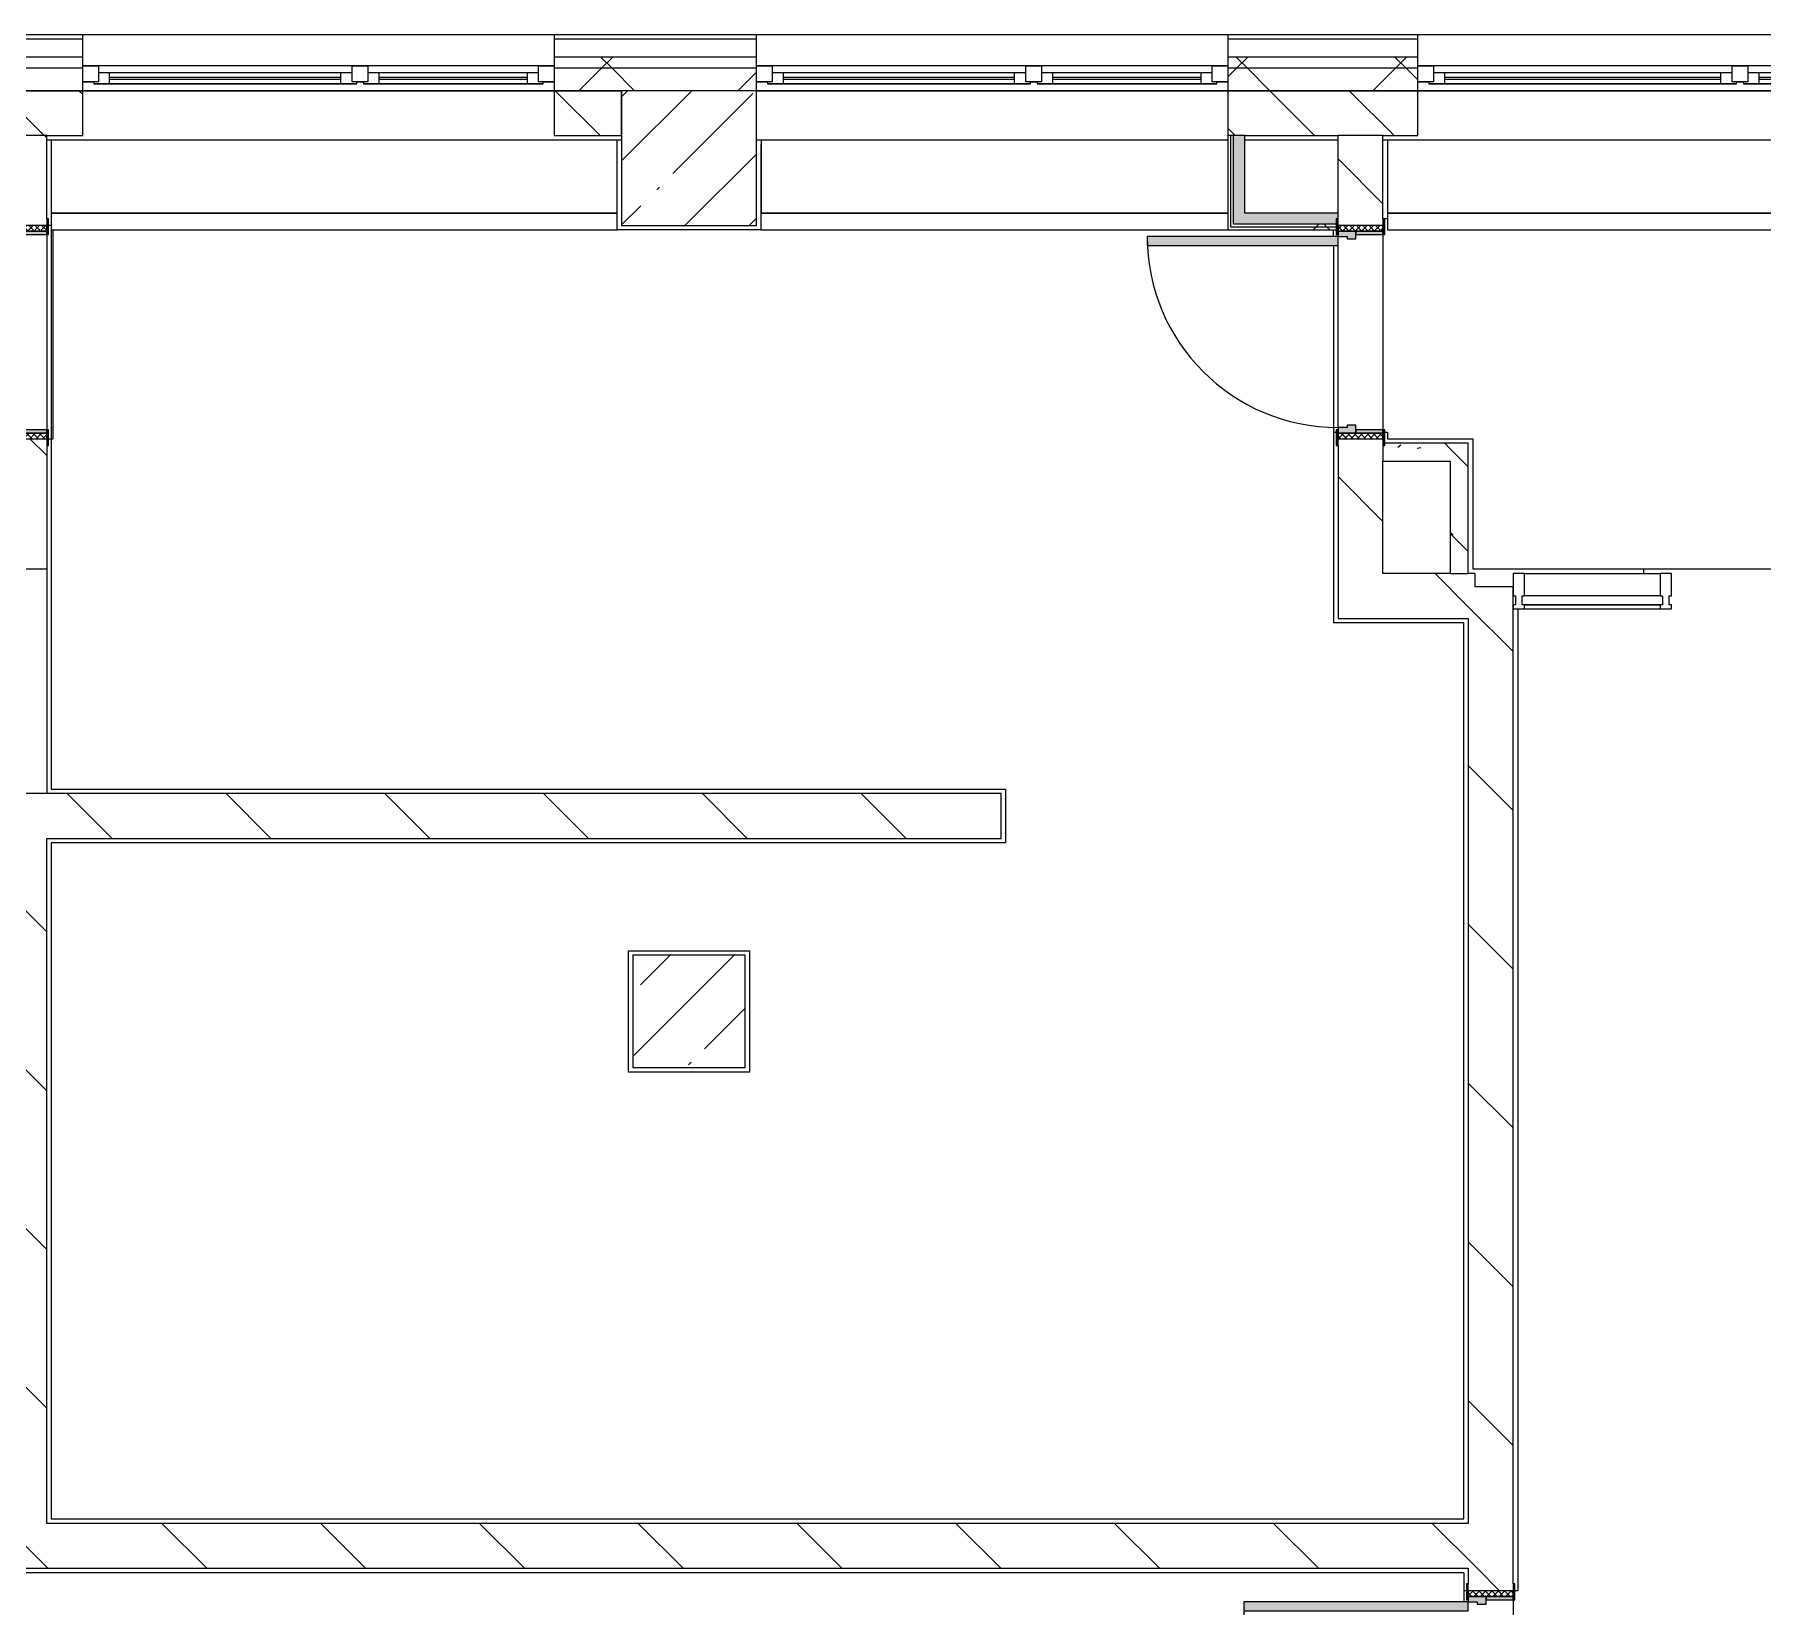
# Model space of a CAD drawing. Header units: millimetres. Extents: x 81610 to 276841, y -8553 to 29000.
# Drawn here: x 201377 to 209071, y 20350 to 27350 of the extents above; entities that cross this region are included whole.
import ezdxf

# ---------------------------------------------------------------- set-up
doc = ezdxf.new("R2010")
doc.units = ezdxf.units.MM
for name, color, linetype, lineweight, true_color in [('A-DOOR-3', 7, 'Continuous', 5, 0xe2e2e2), ('A-DOOR-4', 7, 'Continuous', 5, 0xaaaaaa), ('A-DOOR-FRAM-2', 7, 'Continuous', 5, 0xe2e2e2), ('A-DOOR-FRAM-3', 7, 'Continuous', 5, 0xaaaaaa), ('A-FLOR-2', 7, 'Continuous', 5, 0xaaaaaa), ('I-WALL-3', 7, 'Continuous', 9, 0xe7e7e7), ('I-WALL-6', 7, 'Continuous', 5, 0x787878)]:
    doc.layers.add(name, color=color, linetype=linetype, lineweight=lineweight, true_color=true_color)
for name, color, linetype, lineweight in [('A-GLAZ-3', 7, 'Continuous', 5), ('A-GLAZ-CWMG-2', 7, 'Continuous', 5), ('A-WALL', 7, 'Continuous', 9), ('A-WALL-5', 7, 'Continuous', 5), ('I-WALL-4', 7, 'Continuous', 5), ('S-COLS-3', 7, 'Continuous', 5)]:
    doc.layers.add(name, color=color, linetype=linetype, lineweight=lineweight)
pattern_1 = [(135, (149830.96, 0), (-353.5534, -353.5534), [])]
pattern_2 = [(135, (1826.41, 164.685), (-14.14214, -14.14214), []), (225, (1826.41, 164.685), (14.14214, -14.14214), [])]
pattern_3 = [(45, (-296.384, 164.685), (-14.1421, 14.1421), []), (135, (-296.384, 164.685), (-14.1421, -14.1421), [])]
pattern_4 = [(45, (149830.96, 0), (-353.5534, 353.5534), []), (135, (149830.96, 0), (-353.5534, -353.5534), [])]
pattern_5 = [(135, (149830.96, 0), (-377.1708, -377.1708), [533.4, -88.9, 17.78, -88.9]), (135, (149830.96, 376.94), (-377.1708, -377.1708), []), (50, (149830.96, 0), (637.6445, -55.7866), [66.675, -733.425]), (355, (149830.96, 0), (-123.3494, 668.699), [53.34, -586.74]), (100.451, (149884.1, -4.65), (514.299, 612.908), [56.665, -623.315]), (46.184, (149830.96, 177.8), (948.776, -147.15), [100.012, -1100.137]), (96.636, (149910, 165.5), (830.909, 865.997), [84.998, -934.973]), (351.184, (149831, 177.8), (830.918, 865.988), [80.01, -880.11]), (21, (149919.86, 133.35), (530.6506, -357.9283), [66.675, -733.425]), (326, (149919.86, 133.35), (216.308, 644.6585), [53.34, -586.74]), (71.451, (149964.1, 103.5), (746.9596, 286.7243), [56.665, -623.315]), (37.5, (149830.96, 0), (10.8105, 295.9426), [16.764, -562.864, 16.764, -578.866, -588.962]), (37.5, (149830.96, 0), (10.8105, 295.9426), [-1175.258, 16.764, -572.198]), (7.5, (149830.96, 0), (233.8692, 350.6318), [16.764, -322.834, 16.764, -549.529, -224.472]), (7.5, (149830.96, 0), (233.8692, 350.6318), [-905.891, 16.764, -207.708]), (327.5, (149632.7, 0), (474.5678, -20.0513), [16.764, -205.486, 16.764, -676.656, -920.115]), (327.5, (149632.7, 0), (474.5678, -20.0513), [-915.67, 16.764, -903.351]), (317.5, (149543.8, 0), (518.4522, 88.9934), [16.764, -272.161, 16.764, -443.738, -653.415]), (317.5, (149543.8, 0), (518.4522, 88.9934), [-749.427, 16.764, -636.651])]
pattern_6 = [(45, (149830.96, 0), (-530.33, 530.33), []), (135, (149830.96, 0), (-530.33, -530.33), [])]

# ---------------------------------------------------------------- blocks, each defined once
blk = doc.blocks.new('Прямоугольный импост - Импост структурный с накладкой - 160мм Темный-32302292-1_11_3_птичка')
at = {"layer": 'A-GLAZ-CWMG-2'}
for p, q in [((-50, 40), (-50, 140)), ((-50, 140), (0, 140)), ((0, 140), (0, 40)), ((-40, 40), (-50, 40)), ((-50, -17), (-50, 0)), ((-50, 0), (-40, 0)), ((-40, 0), (-40, 40)), ((-10, 40), (-10, 0)), ((0, 40), (-10, 40)), ((-10, 0), (0, 0)), ((0, 0), (0, -17)), ((0, -17), (-50, -17))]:
    blk.add_line(p, q, dxfattribs=at)
blk = doc.blocks.new('110_Дверь_СКБ_1Ст_Внутренняя1 - Д-11л 950х2100-32173567-1_11_3_птичка')
at = {"layer": 'A-DOOR-3'}
h = blk.add_hatch(color=256, dxfattribs=at)
h.paths.add_polyline_path([(-437.5, 20), (-402.5, 20), (-402.5, 60), (-412.5, 60), (-412.5, 100), (-437.5, 100)])
h.paths.add_polyline_path([(427.5, 44), (427.5, 20), (462.5, 20), (462.5, 100), (437.5, 100), (437.5, 60), (427.5, 60)])
at = {"layer": 'A-DOOR-4'}
h = blk.add_hatch(dxfattribs=at)
h.set_pattern_fill('FP_85', color=256, style=0, pattern_type=2)
h.set_pattern_definition(pattern_2)
h.paths.add_polyline_path([(462.5, -100), (487.5, -100), (487.5, 100), (462.5, 100), (462.5, -53.7)])
at = {"layer": 'A-DOOR-FRAM-2'}
for points in [[(397.5, 950), (397.5, 100), (437.5, 100), (437.5, 950)], [(-492.5, 100), (-422.5, 100), (-422.5, 108), (-492.5, 108)], [(447.5, 100), (517.5, 100), (517.5, 108), (447.5, 108)], [(-437.5, -100), (-422.5, -100), (-422.5, 20), (-437.5, 20), (-437.5, -53.7)], [(447.5, -53.7), (447.5, -100), (462.5, -100), (462.5, 20), (447.5, 20)], [(-492.5, -100), (-492.5, -108), (-422.5, -108), (-422.5, -100), (-482.5, -100)], [(447.5, -108), (517.5, -108), (517.5, -100), (447.5, -102.3)]]:
    blk.add_hatch(color=256, dxfattribs=at).paths.add_polyline_path(points)
at = {"layer": 'A-DOOR-FRAM-3'}
h = blk.add_hatch(dxfattribs=at)
h.set_pattern_fill('FP_86', color=256, style=0, pattern_type=2)
h.set_pattern_definition(pattern_3)
h.paths.add_polyline_path([(-462.5, 100), (-462.5, -100), (-437.5, -100), (-437.5, 100)])
at = {"layer": 'A-DOOR-4'}
for p, q in [((437.5, 950), (397.5, 950)), ((397.5, 950), (397.5, 100)), ((437.5, 100), (437.5, 950)), ((397.5, 100), (437.5, 100))]:
    blk.add_line(p, q, dxfattribs=at)
blk.add_arc((437.5, 100), 850, 90, 180, dxfattribs=at)
at = {"layer": 'A-DOOR-FRAM-3'}
for p, q in [((-422.5, 108), (-492.5, 108)), ((-492.5, 108), (-492.5, 100)), ((-492.5, 100), (-422.5, 100)), ((-437.5, 100), (-462.5, 100)), ((-462.5, 100), (-462.5, -100)), ((-412.5, 100), (-437.5, 100)), ((-437.5, 100), (-437.5, 20)), ((-437.5, -100), (-437.5, 100)), ((-422.5, 100), (-437.5, 100)), ((-437.5, 100), (-437.5, 99)), ((-437.5, 99), (-422.5, 99)), ((-422.5, 100), (-422.5, 108)), ((-422.5, 99), (-422.5, 100)), ((-412.5, 60), (-412.5, 100)), ((437.5, 100), (437.5, 60)), ((462.5, 100), (437.5, 100)), ((517.5, 108), (447.5, 108)), ((447.5, 108), (447.5, 100)), ((462.5, 100), (447.5, 100)), ((447.5, 100), (447.5, 99)), ((447.5, 100), (517.5, 100)), ((447.5, 99), (462.5, 99)), ((462.5, 20), (462.5, 100)), ((487.5, 100), (462.5, 100)), ((462.5, 100), (462.5, -100)), ((462.5, 99), (462.5, 100)), ((487.5, -100), (487.5, 100)), ((517.5, 100), (517.5, 108)), ((-437.5, 20), (-402.5, 20)), ((-422.5, 20), (-437.5, 20)), ((-437.5, 20), (-437.5, -100)), ((-422.5, -100), (-422.5, 20)), ((-402.5, 60), (-412.5, 60)), ((-402.5, 20), (-402.5, 60)), ((437.5, 60), (427.5, 60)), ((427.5, 60), (427.5, 20)), ((427.5, 20), (462.5, 20)), ((462.5, 20), (447.5, 20)), ((447.5, 20), (447.5, -100)), ((462.5, -100), (462.5, 20)), ((-422.5, -100), (-492.5, -100)), ((-492.5, -100), (-492.5, -108)), ((-492.5, -108), (-422.5, -108)), ((-462.5, -100), (-437.5, -100)), ((-437.5, -100), (-422.5, -100)), ((-422.5, -108), (-422.5, -100)), ((447.5, -100), (462.5, -100)), ((517.5, -100), (447.5, -100)), ((447.5, -100), (447.5, -108)), ((447.5, -108), (517.5, -108)), ((462.5, -100), (487.5, -100)), ((517.5, -108), (517.5, -100))]:
    blk.add_line(p, q, dxfattribs=at)
blk = doc.blocks.new('PNS_Панель прямоугольная - Нр_Стекло - 40мм-32305525-1_11_3_птичка')
at = {"layer": 'A-GLAZ-3'}
for p, q in [((-312.5, 0), (312.5, 0)), ((302.5, 0), (-302.5, 0)), ((-302.5, -40), (302.5, -40))]:
    blk.add_line(p, q, dxfattribs=at)
blk = doc.blocks.new('Прямоугольный импост - Импост структурный с накладкой - 160мм Темный-32302294-1_11_3_птичка')
at = {"layer": 'A-GLAZ-CWMG-2'}
for p, q in [((-25, 40), (-25, 140)), ((-25, 140), (25, 140)), ((25, 140), (25, 40)), ((-15, 40), (-25, 40)), ((-25, -17), (-25, 0)), ((-25, 0), (-15, 0)), ((-15, 0), (-15, 40)), ((15, 40), (15, 0)), ((25, 40), (15, 40)), ((15, 0), (25, 0)), ((25, 0), (25, -17)), ((25, -17), (-25, -17))]:
    blk.add_line(p, q, dxfattribs=at)
blk = doc.blocks.new('Прямоугольный импост - Импост структурный с накладкой - 160мм Темный-32305521-1_11_3_птичка')
at = {"layer": 'A-GLAZ-CWMG-2'}
for p, q in [((58180, 24950), (58785, 24950)), ((58180, 24793), (58785, 24793))]:
    blk.add_line(p, q, dxfattribs=at)
blk = doc.blocks.new('BSC_Колонна _Прямоугольная - 500х500-33455413-1_11_3_птичка')
at = {"layer": 'S-COLS-3'}
h = blk.add_hatch(dxfattribs=at)
h.set_pattern_fill('FP_124', color=256, style=0, pattern_type=2)
h.set_pattern_definition([(45, (-54460, -23000), (-285.123, 285.123), []), (45, (-54174.88, -23000), (-285.123, 285.123), [504.031, -100.806, 16.764, -84.042])])
h.paths.add_polyline_path([(-250, -250), (250, -250), (250, 250), (-250, 250), (-250, 51.1)])
for p, q in [((250, 250), (-250, 250)), ((-250, 250), (-250, -250)), ((250, -250), (250, 250)), ((-250, -250), (250, -250))]:
    blk.add_line(p, q, dxfattribs=at)
blk = doc.blocks.new('120_Окно_СКБ_2Ст - 120_Окно_СКБ_2Ст 2100х2400 _мал створка справа_-19092174-1_11_3_птичка')
at = {"layer": 'A-GLAZ-3'}
for p, q in [((-1050, -75), (-1050, -5)), ((-1050, -5), (-980, -5)), ((1050, -5), (-1050, -5)), ((-980, -75), (-1050, -75)), ((-1050, -75), (-1000, -75)), ((-980, -75), (-1000, -75)), ((-1000, -75), (-1000, -85)), ((-980, -5), (-980, -75)), ((150, -35), (-980, -35)), ((-980, -35), (-980, -75)), ((-930, -85), (-930, -35)), ((-930, -55), (100, -55)), ((100, -65), (-930, -65)), ((100, -85), (100, -35)), ((150, -75), (150, -5)), ((150, -5), (220, -5)), ((150, -75), (150, -35)), ((220, -75), (150, -75)), ((170, -75), (150, -75)), ((170, -75), (200, -75)), ((170, -85), (170, -75)), ((220, -75), (200, -75)), ((200, -75), (200, -85)), ((220, -5), (220, -75)), ((980, -35), (220, -35)), ((220, -35), (220, -75)), ((270, -85), (270, -35)), ((270, -55), (930, -55)), ((930, -65), (270, -65)), ((930, -85), (930, -35)), ((980, -75), (980, -5)), ((980, -5), (1050, -5)), ((980, -75), (980, -35)), ((1050, -75), (980, -75)), ((1000, -75), (980, -75)), ((1000, -75), (1050, -75)), ((1000, -85), (1000, -75)), ((1050, -5), (1050, -75)), ((-1000, -85), (170, -85)), ((170, -85), (-1000, -85)), ((200, -85), (1000, -85)), ((1000, -85), (200, -85))]:
    blk.add_line(p, q, dxfattribs=at)
blk = doc.blocks.new('120_Окно_СКБ_2Ст - 120_Окно_СКБ_2Ст 2300х2400 _мал створка справа_-19949978-1_11_3_птичка')
at = {"layer": 'A-GLAZ-3'}
for p, q in [((-1150, -75), (-1150, -5)), ((-1150, -5), (-1080, -5)), ((1150, -5), (-1150, -5)), ((-1080, -75), (-1150, -75)), ((-1150, -75), (-1100, -75)), ((-1080, -75), (-1100, -75)), ((-1100, -75), (-1100, -85)), ((-1080, -5), (-1080, -75)), ((250, -35), (-1080, -35)), ((-1080, -35), (-1080, -75)), ((-1030, -85), (-1030, -35)), ((-1030, -55), (200, -55)), ((200, -65), (-1030, -65)), ((200, -85), (200, -35)), ((250, -75), (250, -5)), ((250, -5), (320, -5)), ((250, -75), (250, -35)), ((320, -75), (250, -75)), ((270, -75), (250, -75)), ((270, -75), (300, -75)), ((270, -85), (270, -75)), ((320, -75), (300, -75)), ((300, -75), (300, -85)), ((320, -5), (320, -75)), ((1080, -35), (320, -35)), ((320, -35), (320, -75)), ((370, -85), (370, -35)), ((370, -55), (1030, -55)), ((1030, -65), (370, -65)), ((1030, -85), (1030, -35)), ((1080, -75), (1080, -5)), ((1080, -5), (1150, -5)), ((1080, -75), (1080, -35)), ((1150, -75), (1080, -75)), ((1100, -75), (1080, -75)), ((1100, -75), (1150, -75)), ((1100, -85), (1100, -75)), ((1150, -5), (1150, -75)), ((-1100, -85), (270, -85)), ((270, -85), (-1100, -85)), ((300, -85), (1100, -85)), ((1100, -85), (300, -85))]:
    blk.add_line(p, q, dxfattribs=at)
blk = doc.blocks.new('110_Дверь_СКБ_1Ст_Внутренняя1 - Д-26л 950х2100 EIW30-32941023-1_11_3_птичка')
at = {"layer": 'A-DOOR-3'}
h = blk.add_hatch(color=256, dxfattribs=at)
h.paths.add_polyline_path([(-437.5, 92.9), (-437.5, 20), (-402.5, 20), (-407.2, 60), (-412.5, 65.8), (-412.5, 100), (-437.5, 94.9), (-437.5, 94)])
h.paths.add_polyline_path([(427.5, 44), (427.5, 20), (462.5, 20), (462.5, 100), (437.5, 100), (437.5, 60), (427.5, 60)])
at = {"layer": 'A-DOOR-4'}
h = blk.add_hatch(dxfattribs=at)
h.set_pattern_fill('FP_85', color=256, style=0, pattern_type=2)
h.set_pattern_definition(pattern_2)
h.paths.add_polyline_path([(462.5, 100), (467.5, -100), (487.5, -100), (487.5, 100), (467.5, 100)])
at = {"layer": 'A-DOOR-FRAM-2'}
for points in [[(397.5, 100), (437.5, 100), (437.5, 950), (397.5, 950), (397.5, 120)], [(-492.5, 102.9), (-492.5, 100), (-422.5, 100), (-422.5, 108), (-492.5, 108)], [(447.5, 108), (447.5, 100), (517.5, 100), (517.5, 108), (462.5, 108)], [(-437.5, -100), (-422.5, -100), (-422.5, 20), (-437.5, 20)], [(447.5, -100), (462.5, -100), (462.5, 20), (447.5, 20)], [(-492.5, -100), (-492.5, -108), (-422.5, -108), (-422.5, -100), (-462.5, -100)], [(447.5, -100), (447.5, -108), (517.5, -108), (517.5, -100), (462.5, -100)]]:
    blk.add_hatch(color=256, dxfattribs=at).paths.add_polyline_path(points)
at = {"layer": 'A-DOOR-FRAM-3'}
h = blk.add_hatch(dxfattribs=at)
h.set_pattern_fill('FP_86', color=256, style=0, pattern_type=2)
h.set_pattern_definition(pattern_3)
h.paths.add_polyline_path([(-462.5, -100), (-437.5, -100), (-443.3, 100), (-462.5, 100)])
at = {"layer": 'A-DOOR-4'}
for p, q in [((437.5, 950), (397.5, 950)), ((397.5, 950), (397.5, 100)), ((437.5, 100), (437.5, 950)), ((397.5, 100), (437.5, 100))]:
    blk.add_line(p, q, dxfattribs=at)
blk.add_arc((437.5, 100), 850, 90, 180, dxfattribs=at)
at = {"layer": 'A-DOOR-FRAM-3'}
for p, q in [((-422.5, 108), (-492.5, 108)), ((-492.5, 108), (-492.5, 100)), ((-492.5, 100), (-422.5, 100)), ((-437.5, 100), (-462.5, 100)), ((-462.5, 100), (-462.5, -100)), ((-412.5, 100), (-437.5, 100)), ((-437.5, 100), (-437.5, 20)), ((-437.5, -100), (-437.5, 100)), ((-422.5, 100), (-437.5, 100)), ((-437.5, 100), (-437.5, 99)), ((-437.5, 99), (-422.5, 99)), ((-422.5, 100), (-422.5, 108)), ((-422.5, 99), (-422.5, 100)), ((-412.5, 60), (-412.5, 100)), ((437.5, 100), (437.5, 60)), ((462.5, 100), (437.5, 100)), ((517.5, 108), (447.5, 108)), ((447.5, 108), (447.5, 100)), ((462.5, 100), (447.5, 100)), ((447.5, 100), (447.5, 99)), ((447.5, 100), (517.5, 100)), ((447.5, 99), (462.5, 99)), ((462.5, 20), (462.5, 100)), ((487.5, 100), (462.5, 100)), ((462.5, 100), (462.5, -100)), ((462.5, 99), (462.5, 100)), ((487.5, -100), (487.5, 100)), ((517.5, 100), (517.5, 108)), ((-437.5, 20), (-402.5, 20)), ((-422.5, 20), (-437.5, 20)), ((-437.5, 20), (-437.5, -100)), ((-422.5, -100), (-422.5, 20)), ((-402.5, 60), (-412.5, 60)), ((-402.5, 20), (-402.5, 60)), ((437.5, 60), (427.5, 60)), ((427.5, 60), (427.5, 20)), ((427.5, 20), (462.5, 20)), ((462.5, 20), (447.5, 20)), ((447.5, 20), (447.5, -100)), ((462.5, -100), (462.5, 20)), ((-422.5, -100), (-492.5, -100)), ((-492.5, -100), (-492.5, -108)), ((-492.5, -108), (-422.5, -108)), ((-462.5, -100), (-437.5, -100)), ((-437.5, -100), (-422.5, -100)), ((-422.5, -108), (-422.5, -100)), ((447.5, -100), (462.5, -100)), ((517.5, -100), (447.5, -100)), ((447.5, -100), (447.5, -108)), ((447.5, -108), (517.5, -108)), ((462.5, -100), (487.5, -100)), ((517.5, -108), (517.5, -100))]:
    blk.add_line(p, q, dxfattribs=at)
blk = doc.blocks.new('110_Дверь_СКБ_1Ст_Внутренняя1 - Д-12 EIW 1100x2100h_кладовые _все__ коридор _между помещениями блока столовой__ моечные _все_-32936079-1_11_3_птичка')
at = {"layer": 'A-DOOR-3'}
h = blk.add_hatch(color=256, dxfattribs=at)
h.paths.add_polyline_path([(-512.5, 20), (-477.5, 20), (-477.5, 60), (-487.5, 60), (-487.5, 100), (-512.5, 100)])
h.paths.add_polyline_path([(502.5, 44), (502.5, 20), (537.5, 20), (537.5, 100), (512.5, 100), (512.5, 60), (502.5, 60)])
at = {"layer": 'A-DOOR-4'}
h = blk.add_hatch(dxfattribs=at)
h.set_pattern_fill('FP_103', color=256, style=0, pattern_type=2)
h.set_pattern_definition([(135, (1751.41, 164.685), (-14.14214, -14.14214), []), (225, (1751.41, 164.685), (14.14214, -14.14214), [])])
h.paths.add_polyline_path([(537.5, -100), (562.5, -100), (562.5, 100), (537.5, 100)])
at = {"layer": 'A-DOOR-FRAM-2'}
for points in [[(472.5, 120), (472.5, 100), (512.5, 100), (512.5, 1100), (472.5, 1100), (472.5, 178.7)], [(-567.5, 100), (-497.5, 100), (-497.5, 108), (-567.5, 108)], [(522.5, 100), (592.5, 100), (592.5, 108), (522.5, 108)], [(-512.5, -100), (-497.5, -100), (-497.5, 20), (-512.5, 20)], [(522.5, -100), (537.5, -100), (537.5, 20), (522.5, 20)], [(-567.5, -108), (-497.5, -108), (-497.5, -100), (-567.5, -100)], [(522.5, -108), (592.5, -108), (592.5, -100), (522.5, -100)]]:
    blk.add_hatch(color=256, dxfattribs=at).paths.add_polyline_path(points)
at = {"layer": 'A-DOOR-FRAM-3'}
h = blk.add_hatch(dxfattribs=at)
h.set_pattern_fill('FP_104', color=256, style=0, pattern_type=2)
h.set_pattern_definition([(45, (-371.384, 164.685), (-14.1421, 14.1421), []), (135, (-371.384, 164.685), (-14.1421, -14.1421), [])])
h.paths.add_polyline_path([(-537.5, -100), (-512.5, -100), (-512.5, 100), (-537.5, 100)])
at = {"layer": 'A-DOOR-4'}
for p, q in [((512.5, 1100), (472.5, 1100)), ((472.5, 1100), (472.5, 100)), ((512.5, 100), (512.5, 1100)), ((472.5, 100), (512.5, 100))]:
    blk.add_line(p, q, dxfattribs=at)
blk.add_arc((512.5, 100), 1000, 90, 180, dxfattribs=at)
at = {"layer": 'A-DOOR-FRAM-3'}
for p, q in [((-497.5, 108), (-567.5, 108)), ((-567.5, 108), (-567.5, 100)), ((-567.5, 100), (-497.5, 100)), ((-512.5, 100), (-537.5, 100)), ((-537.5, 100), (-537.5, -100)), ((-487.5, 100), (-512.5, 100)), ((-512.5, 100), (-512.5, 20)), ((-512.5, -100), (-512.5, 100)), ((-497.5, 100), (-512.5, 100)), ((-512.5, 100), (-512.5, 99)), ((-512.5, 99), (-497.5, 99)), ((-497.5, 100), (-497.5, 108)), ((-497.5, 99), (-497.5, 100)), ((-487.5, 60), (-487.5, 100)), ((512.5, 100), (512.5, 60)), ((537.5, 100), (512.5, 100)), ((592.5, 108), (522.5, 108)), ((522.5, 108), (522.5, 100)), ((537.5, 100), (522.5, 100)), ((522.5, 100), (522.5, 99)), ((522.5, 100), (592.5, 100)), ((522.5, 99), (537.5, 99)), ((537.5, 20), (537.5, 100)), ((562.5, 100), (537.5, 100)), ((537.5, 100), (537.5, -100)), ((537.5, 99), (537.5, 100)), ((562.5, -100), (562.5, 100)), ((592.5, 100), (592.5, 108)), ((-512.5, 20), (-477.5, 20)), ((-497.5, 20), (-512.5, 20)), ((-512.5, 20), (-512.5, -100)), ((-497.5, -100), (-497.5, 20)), ((-477.5, 60), (-487.5, 60)), ((-477.5, 20), (-477.5, 60)), ((512.5, 60), (502.5, 60)), ((502.5, 60), (502.5, 20)), ((502.5, 20), (537.5, 20)), ((537.5, 20), (522.5, 20)), ((522.5, 20), (522.5, -100)), ((537.5, -100), (537.5, 20)), ((-497.5, -100), (-567.5, -100)), ((-567.5, -100), (-567.5, -108)), ((-567.5, -108), (-497.5, -108)), ((-537.5, -100), (-512.5, -100)), ((-512.5, -100), (-497.5, -100)), ((-497.5, -108), (-497.5, -100)), ((522.5, -100), (537.5, -100)), ((592.5, -100), (522.5, -100)), ((522.5, -100), (522.5, -108)), ((522.5, -108), (592.5, -108)), ((537.5, -100), (562.5, -100)), ((592.5, -108), (592.5, -100))]:
    blk.add_line(p, q, dxfattribs=at)
blk = doc.blocks.new('DOR_Проход в стене_Прямоугольный - 1000x1500-23441848-1_11_3_птичка')
at = {"layer": 'A-DOOR-4'}
for p, q in [((500, 100), (-500, 100)), ((500, -100), (-500, -100))]:
    blk.add_line(p, q, dxfattribs=at)
blk = doc.blocks.new('Зашивка приборов отопления7 - Зашивка приборов отопления-33277170-1_11_3_птичка')
at = {"layer": 'A-WALL-5'}
for p, q in [((51619.5, 26880), (51619.5, 26555)), ((54140, 26880), (51619.5, 26880)), ((54140, 26555), (54140, 26880)), ((51619.5, 26555), (54140, 26555)), ((54140, 26555), (51619.5, 26555)), ((51619.5, 26555), (51619.5, 26480)), ((54140, 26480), (54140, 26555)), ((51619.5, 26480), (54140, 26480))]:
    blk.add_line(p, q, dxfattribs=at)
blk = doc.blocks.new('Зашивка приборов отопления8 - Зашивка приборов отопления-33277697-1_11_3_птичка')
at = {"layer": 'A-WALL-5'}
for p, q in [((52060.5, 26880), (52060.5, 26555)), ((54140, 26880), (52060.5, 26880)), ((54140, 26555), (52060.2, 26555)), ((52060.2, 26555), (52060.2, 26480)), ((52060.5, 26555), (54140, 26555)), ((52060.2, 26480), (54140, 26480))]:
    blk.add_line(p, q, dxfattribs=at)
blk = doc.blocks.new('Зашивка приборов отопления9 - Зашивка приборов отопления-33277916-1_11_3_птичка')
at = {"layer": 'A-WALL-5'}
for p, q in [((51570, 26880), (51570, 26555)), ((54140, 26880), (51570, 26880)), ((54140, 26555), (54140, 26880)), ((51570, 26555), (54140, 26555)), ((54140, 26555), (51570, 26555)), ((51570, 26555), (51570, 26480)), ((54140, 26480), (54140, 26555)), ((51570, 26480), (54140, 26480))]:
    blk.add_line(p, q, dxfattribs=at)

msp = doc.modelspace()

# ---------------------------------------------------------------- hatches: boundary and pattern name
at = {"layer": 'A-WALL-5'}
h = msp.add_hatch(dxfattribs=at)
h.set_pattern_fill('FP_65', color=256, style=0, pattern_type=2)
h.set_pattern_definition(pattern_4)
h.paths.add_polyline_path([(233256.1, 27200), (234801, 27200), (234801, 27250), (230181, 27250), (230181, 27200), (233056.1, 27200)])
h.paths.add_polyline_path([(220641, 27200), (220641, 27250), (218041, 27250), (218041, 27200), (220141, 27200)])
h.paths.add_polyline_path([(216591, 27200), (216941, 27200), (216941, 27250), (215991, 27250), (215991, 27200)])
h.paths.add_polyline_path([(222741, 27200), (224081, 27200), (224081, 27250), (222741, 27250), (222741, 27210)])
h.paths.add_polyline_path([(227081, 27200), (227081, 27250), (226181, 27250), (226181, 27200), (226581, 27200)])
h.paths.add_polyline_path([(207536, 27200), (207536, 27250), (206691, 27250), (206691, 27200)])
h.paths.add_polyline_path([(210123.1, 27200), (210891, 27200), (210891, 27250), (209836, 27250), (209836, 27200)])
h.paths.add_polyline_path([(198591, 27200), (198591, 27250), (197491, 27250), (197491, 27200), (197991, 27200)])
h.paths.add_polyline_path([(204591, 27200), (204591, 27250), (203691, 27250), (203691, 27200), (204546.2, 27200)])
h.paths.add_polyline_path([(201591, 27200), (201591, 27250), (200691, 27250), (200691, 27200)])
h.paths.add_polyline_path([(194391, 27200), (194391, 27250), (191991, 27250), (191991, 27200), (193392.5, 27200)])
h = msp.add_hatch(dxfattribs=at)
h.set_pattern_fill('FP_65', color=256, style=0, pattern_type=2)
h.set_pattern_definition(pattern_4)
h.paths.add_polyline_path([(192591, 27100), (194391, 27100), (194391, 27200), (191991, 27200), (191991, 27100)])
h.paths.add_polyline_path([(210591, 27100), (210891, 27100), (210891, 27200), (209836, 27200), (209836, 27100), (210123.1, 27100)])
h.paths.add_polyline_path([(233931, 27100), (234801, 27100), (234796.4, 27200), (230181, 27198.1), (230181, 27100), (233256.1, 27100)])
h.paths.add_polyline_path([(201231, 27100), (201591, 27100), (201591, 27200), (200691, 27200), (200691, 27100)])
h.paths.add_polyline_path([(203691, 27100), (204591, 27100), (204591, 27200), (203691, 27200), (203691, 27140)])
h.paths.add_polyline_path([(197691, 27100), (198591, 27100), (198591, 27200), (197491, 27200), (197491, 27100)])
h.paths.add_polyline_path([(216909, 27100), (216909, 27102), (216909, 27110), (216941, 27110), (216941, 27200), (215991, 27200), (215991, 27100), (216891, 27100)])
h.paths.add_polyline_path([(207536, 27100), (207536, 27200), (206691, 27200), (206691, 27100), (207181, 27100)])
h.paths.add_polyline_path([(226581, 27100), (227081, 27100), (227081, 27200), (226181, 27200), (226181, 27100)])
h.paths.add_polyline_path([(218073, 27100), (220641, 27100), (220641, 27200), (218041, 27200), (218041, 27110), (218073, 27110), (218073, 27102), (218041, 27100)])
h.paths.add_polyline_path([(223371, 27100), (224081, 27100), (224081, 27200), (222741, 27200), (222741, 27100)])
h = msp.add_hatch(dxfattribs=at)
h.set_pattern_fill('FP_76', color=256, style=0, pattern_type=2)
h.set_pattern_definition([(135, (149830.96, 0), (-176.7767, -176.7767), [])])
h.paths.add_polyline_path([(207181, 26900), (207536, 26900), (207536, 27100), (206691, 27100), (206691, 26900)])
h.paths.add_polyline_path([(192591, 26900), (194391, 26900), (194391, 27100), (192591, 27100), (192591, 27061.4)])
h.paths.add_polyline_path([(200828.3, 26900), (201591, 26900), (201591, 27100), (200691, 27100), (200691, 26900)])
h.paths.add_polyline_path([(203691, 26900), (203991, 26900), (203991, 27100), (203691, 27100), (203691, 26969.4)])
h.paths.add_polyline_path([(230481, 26900), (230481, 27100), (230181, 27100), (230181, 26900)])
h.paths.add_polyline_path([(210591, 26900), (210891, 26900), (210891, 27100), (210591, 27100), (210591, 26953.9)])
h.paths.add_polyline_path([(226581, 26900), (226581, 27100), (226181, 27100), (226181, 26900), (226259.1, 26900)])
h.paths.add_polyline_path([(216891, 26900), (216891, 27100), (216591, 27100), (216591, 26900)])
h.paths.add_polyline_path([(209836, 26900), (209991, 26900), (209991, 27100), (209836, 27100), (209836, 26936.5)])
h.paths.add_polyline_path([(218037, 26900), (220141, 26900), (220141, 27100), (218037, 27100), (218037, 27091.3)])
h.paths.add_polyline_path([(224081, 26900), (224081, 27100), (223871, 27100), (223871, 26900)])
h.paths.add_polyline_path([(223371, 26900), (223371, 27100), (222741, 27100), (222741, 26900)])
h.paths.add_polyline_path([(197491, 26900), (197991, 26900), (197991, 27100), (197491, 27100), (197491, 27079.6)])
at = {"layer": 'I-WALL-3'}
for points in [[(206716, 26505), (206766, 26505), (206766, 26900), (206716, 26896.6), (206716, 26516.4)], [(206766, 26505), (207173, 26505), (207173, 26530), (207181, 26530), (207181, 26555), (206766, 26555), (206766, 26516.4)]]:
    msp.add_hatch(color=256, dxfattribs=at).paths.add_polyline_path(points)
at = {"layer": 'I-WALL-4'}
h = msp.add_hatch(dxfattribs=at)
h.set_pattern_fill('FP_75', color=256, style=0, pattern_type=2)
h.set_pattern_definition(pattern_1)
h.paths.add_polyline_path([(201231, 20520), (201431, 20520), (201431, 23970), (201231, 23970), (201231, 20521.7)])
h.paths.add_polyline_path([(201431, 24970), (201431, 25550), (201231, 25550), (201231, 24970)])
h.paths.add_polyline_path([(201431, 26500), (201431, 26900), (201231, 26895.5), (201231, 26500), (201323.8, 26500)])
h = msp.add_hatch(dxfattribs=at)
h.set_pattern_fill('FP_75', color=256, style=0, pattern_type=2)
h.set_pattern_definition(pattern_1)
h.paths.add_polyline_path([(207190.8, 24750), (207381, 24750), (207381, 25550), (207181, 25550), (207181, 24750)])
h.paths.add_polyline_path([(207381, 26500), (207381, 26900), (207181, 26900), (207181, 26500), (207334.6, 26500)])
h = msp.add_hatch(dxfattribs=at)
h.set_pattern_fill('FP_181', color=256, style=0, pattern_type=2)
h.set_pattern_definition(pattern_6)
h.paths.add_polyline_path([(206703.5, 26480), (207173, 26480), (207173, 26492.5), (206703.5, 26489.4)])
h = msp.add_hatch(dxfattribs=at)
h.set_pattern_fill('FP_181', color=256, style=0, pattern_type=2)
h.set_pattern_definition(pattern_6)
h.paths.add_polyline_path([(207161, 26492.5), (207173, 26492.7), (207173, 26505), (206716, 26505), (206716, 26492.5), (206766, 26492.5)])
h = msp.add_hatch(dxfattribs=at)
h.set_pattern_fill('FP_75', color=256, style=0, pattern_type=2)
h.set_pattern_definition(pattern_1)
h.paths.add_polyline_path([(207761, 24750), (207761, 24890), (207791, 24890), (207791, 24950), (207381, 24950), (207381, 24750), (207741, 24750)])
h = msp.add_hatch(dxfattribs=at)
h.set_pattern_fill('FP_75', color=256, style=0, pattern_type=2)
h.set_pattern_definition(pattern_1)
h.paths.add_polyline_path([(207961, 20720), (207961, 24890), (207761, 24890), (207761, 20720)])
h = msp.add_hatch(dxfattribs=at)
h.set_pattern_fill('FP_75', color=256, style=0, pattern_type=2)
h.set_pattern_definition(pattern_1)
h.paths.add_polyline_path([(204561, 23770), (205681, 23770), (205681, 23970), (201431, 23970), (201431, 23770), (204021, 23770)])
h = msp.add_hatch(dxfattribs=at)
h.set_pattern_fill('FP_75', color=256, style=0, pattern_type=2)
h.set_pattern_definition(pattern_1)
h.paths.add_polyline_path([(207741, 20520), (207961, 20520), (207961, 20720), (201431, 20720), (201431, 20520), (207161, 20520)])
h = msp.add_hatch(dxfattribs=at)
h.set_pattern_fill('FP_75', color=256, style=0, pattern_type=2)
h.set_pattern_definition(pattern_1)
h.paths.add_polyline_path([(207961, 18600), (207961, 19320), (207761, 19320), (207761, 18600)])
h.paths.add_polyline_path([(207961, 20420), (207961, 20520), (207761, 20520), (207761, 20420)])
at = {"layer": 'I-WALL-6'}
h = msp.add_hatch(dxfattribs=at)
h.set_pattern_fill('FP_74', color=256, style=0, pattern_type=2)
h.set_pattern_definition(pattern_5)
h.paths.add_polyline_path([(207381, 25450), (207681, 25450), (207681, 25530), (207389, 25530), (207389, 25520), (207381, 25520)])
h = msp.add_hatch(dxfattribs=at)
h.set_pattern_fill('FP_74', color=256, style=0, pattern_type=2)
h.set_pattern_definition(pattern_5)
h.paths.add_polyline_path([(207761, 24950), (207761, 25530), (207681, 25530), (207681, 24950)])
at = {"layer": 'S-COLS-3'}
h = msp.add_hatch(dxfattribs=at)
h.set_pattern_fill('FP_45', color=256, style=0, pattern_type=2)
h.set_pattern_definition([(45, (149830.96, 0), (-285.123, 285.123), []), (45, (150116.1, 0), (-285.123, 285.123), [504.031, -100.806, 16.764, -84.042])])
h.paths.add_polyline_path([(204591, 26500), (204591, 27100), (203991, 27100), (203991, 26500)])

# ---------------------------------------------------------------- linework, layer by layer
at = {"layer": 'A-FLOR-2'}
for p, q in [((204611, 26860), (204611, 26480)), ((201450.5, 26500), (201439, 26500)), ((201451, 26480), (201451, 23990)), ((201459, 25550), (201459, 26480)), ((204611, 26480), (203971, 26480)), ((207161, 26450), (207161, 26480)), ((207401, 26530), (207389, 26530)), ((207161, 26410), (207161, 24730)), ((201439, 25550), (201459, 25550)), ((207161, 25580), (207173, 25580)), ((207389, 25580), (207401, 25580)), ((207401, 25580), (207401, 25550)), ((207401, 25550), (207781, 25550)), ((207781, 25550), (207781, 24970)), ((207781, 24970), (216611, 24970)), ((208541, 24970), (208541, 24950)), ((207981, 24791.7), (207981, 20420)), ((207741, 24730), (207161, 24730)), ((207741, 20740), (207741, 24730)), ((201451, 23990), (205701, 23990)), ((205701, 23990), (205701, 23750)), ((205701, 23750), (201451, 23750)), ((201451, 23750), (201451, 20740)), ((204021, 22730), (204021, 23270)), ((204021, 23270), (204561, 23270)), ((204561, 23270), (204561, 22730)), ((204561, 22730), (204021, 22730)), ((201451, 20740), (207741, 20740)), ((207741, 20500), (201211, 20500)), ((207741, 20500), (207741, 20370)), ((207753, 20420), (207741, 20420)), ((207981, 20420), (207969, 20420))]:
    msp.add_line(p, q, dxfattribs=at)
at = {"layer": 'A-WALL'}
for p, q in [((201591, 27330), (200691, 27330)), ((204591, 27330), (203691, 27330)), ((207536, 27330), (206691, 27330)), ((201591, 27250), (200691, 27250)), ((204591, 27250), (203691, 27250)), ((207536, 27250), (206691, 27250)), ((201591, 27200), (200691, 27200)), ((204591, 27200), (203691, 27200)), ((207536, 27200), (206691, 27200)), ((201591, 27100), (200691, 27100)), ((200691, 27100), (201591, 27100)), ((203991, 27100), (203691, 27100)), ((203691, 27100), (203991, 27100)), ((207536, 27100), (206691, 27100)), ((206691, 27100), (207536, 27100)), ((201431, 26900), (201231, 26900)), ((206703.5, 26492.5), (206703.5, 26900)), ((206716, 26505), (206716, 26900)), ((207381, 26900), (207181, 26900)), ((207173, 26492.5), (206703.5, 26492.5)), ((207173, 26505), (206716, 26505)), ((207381, 25520), (207381, 25450)), ((207681, 24950), (207761, 24950))]:
    msp.add_line(p, q, dxfattribs=at)
at = {"layer": 'A-WALL-5'}
for p, q in [((191991, 27350), (216941, 27350)), ((201591, 27100), (201591, 27350)), ((203691, 27350), (203691, 27100)), ((204591, 27100), (204591, 27350)), ((206691, 27350), (206691, 27100)), ((207536, 27100), (207536, 27350)), ((201591, 26900), (201591, 27100)), ((203691, 27100), (201591, 27100)), ((203691, 27100), (203691, 26900)), ((203991, 26900), (203991, 27100)), ((206691, 27100), (203991, 27100)), ((206691, 27100), (206691, 26900)), ((207536, 26900), (207536, 27100)), ((209836, 27100), (207536, 27100)), ((201431, 26900), (201591, 26900)), ((203691, 26900), (203991, 26900)), ((206766, 26900), (207181, 26900)), ((207381, 26900), (207536, 26900))]:
    msp.add_line(p, q, dxfattribs=at)
at = {"layer": 'I-WALL-4'}
for p, q in [((201591, 27100), (203691, 27100)), ((204591, 27100), (206691, 27100)), ((207536, 27100), (209836, 27100)), ((201431, 26530), (201431, 26900)), ((203991, 26880), (201431, 26880)), ((206691.6, 26880), (204591, 26880)), ((206691, 26900), (206691, 26480)), ((206766, 26900), (206691, 26900)), ((206766, 26555), (206766, 26900)), ((207181, 26880), (206766, 26880)), ((207181, 26530), (207181, 26900)), ((207381, 26530), (207381, 26900)), ((209991, 26880), (207381, 26880)), ((207181, 26555), (206766, 26555)), ((206691, 26480), (207173, 26480)), ((201431, 26460), (201431, 25590)), ((207181, 25600), (207181, 26410)), ((207381, 26460), (207381, 25590)), ((201431, 25520), (201431, 23970)), ((207181, 25520), (207181, 24750)), ((207761, 25530), (207389, 25530)), ((207761, 24950), (207761, 25530)), ((207381, 25450), (207681, 25450)), ((207381, 24950), (207381, 25450)), ((207681, 25450), (207681, 24950)), ((201231, 24970), (201431, 24970)), ((207681, 24950), (207381, 24950)), ((207791, 24950), (207761, 24950)), ((207791, 24890), (207791, 24950)), ((207961, 24890), (207791, 24890)), ((207961, 20450), (207961, 24890)), ((207181, 24750), (207761, 24750)), ((207761, 24750), (207761, 20720)), ((205681, 23970), (201231, 23970)), ((205681, 23770), (205681, 23970)), ((201431, 20720), (201431, 23770)), ((201431, 23770), (205681, 23770)), ((207761, 20720), (201431, 20720)), ((201231, 20520), (207761, 20520)), ((207761, 20520), (207761, 20450)), ((207961, 20380), (207961, 19360))]:
    msp.add_line(p, q, dxfattribs=at)
at = {"layer": 'S-COLS-3'}
for p, q in [((204591, 27100), (203991, 27100)), ((203991, 27100), (203991, 26900)), ((204591, 26500), (204591, 27100)), ((203991, 26900), (203991, 26500)), ((203991, 26500), (204591, 26500))]:
    msp.add_line(p, q, dxfattribs=at)

# ---------------------------------------------------------------- block references
at = {"layer": 'A-DOOR-4'}
for name, p, rotation in [('110_Дверь_СКБ_1Ст_Внутренняя1 - Д-26л 950х2100 EIW30-32941023-1_11_3_птичка', (201331, 26012.5), 89.9999999999999), ('110_Дверь_СКБ_1Ст_Внутренняя1 - Д-11л 950х2100-32173567-1_11_3_птичка', (207281, 26012.5), 89.99999999999991), ('DOR_Проход в стене_Прямоугольный - 1000x1500-23441848-1_11_3_птичка', (201331, 24470), 89.9999999999999), ('110_Дверь_СКБ_1Ст_Внутренняя1 - Д-12 EIW 1100x2100h_кладовые _все__ коридор _между помещениями блока столовой__ моечные _все_-32936079-1_11_3_птичка', (207861, 19857.5), 89.99999999999991)]:
    msp.add_blockref(name, p, dxfattribs=dict(at, rotation=rotation))
at = {"layer": 'A-GLAZ-3'}
for name, p in [('120_Окно_СКБ_2Ст - 120_Окно_СКБ_2Ст 2100х2400 _мал створка справа_-19092174-1_11_3_птичка', (202641, 27215)), ('120_Окно_СКБ_2Ст - 120_Окно_СКБ_2Ст 2100х2400 _мал створка справа_-19092174-1_11_3_птичка', (205641, 27215)), ('120_Окно_СКБ_2Ст - 120_Окно_СКБ_2Ст 2300х2400 _мал створка справа_-19949978-1_11_3_птичка', (208686, 27215))]:
    msp.add_blockref(name, p, dxfattribs=at)
at = {"layer": 'A-GLAZ-3', "rotation": 180}
msp.add_blockref('PNS_Панель прямоугольная - Нр_Стекло - 40мм-32305525-1_11_3_птичка', (208313.5, 24810), dxfattribs=at)
at = {"layer": 'A-GLAZ-CWMG-2', "extrusion": (0, 0, -1)}
for name, p in [('Прямоугольный импост - Импост структурный с накладкой - 160мм Темный-32302292-1_11_3_птичка', (-207961, 24810)), ('Прямоугольный импост - Импост структурный с накладкой - 160мм Темный-32302294-1_11_3_птичка', (-208641, 24810))]:
    msp.add_blockref(name, p, dxfattribs=at)
at = {"layer": 'A-GLAZ-CWMG-2'}
msp.add_blockref('Прямоугольный импост - Импост структурный с накладкой - 160мм Темный-32305521-1_11_3_птичка', (149831, 0), dxfattribs=at)
at = {"layer": 'A-WALL-5'}
for name, p in [('Зашивка приборов отопления7 - Зашивка приборов отопления-33277170-1_11_3_птичка', (149831, 0)), ('Зашивка приборов отопления8 - Зашивка приборов отопления-33277697-1_11_3_птичка', (152551, 0)), ('Зашивка приборов отопления9 - Зашивка приборов отопления-33277916-1_11_3_птичка', (155831, 0))]:
    msp.add_blockref(name, p, dxfattribs=at)
at = {"layer": 'S-COLS-3'}
msp.add_blockref('BSC_Колонна _Прямоугольная - 500х500-33455413-1_11_3_птичка', (204291, 23000), dxfattribs=at)

doc.saveas('drawing.dxf')
